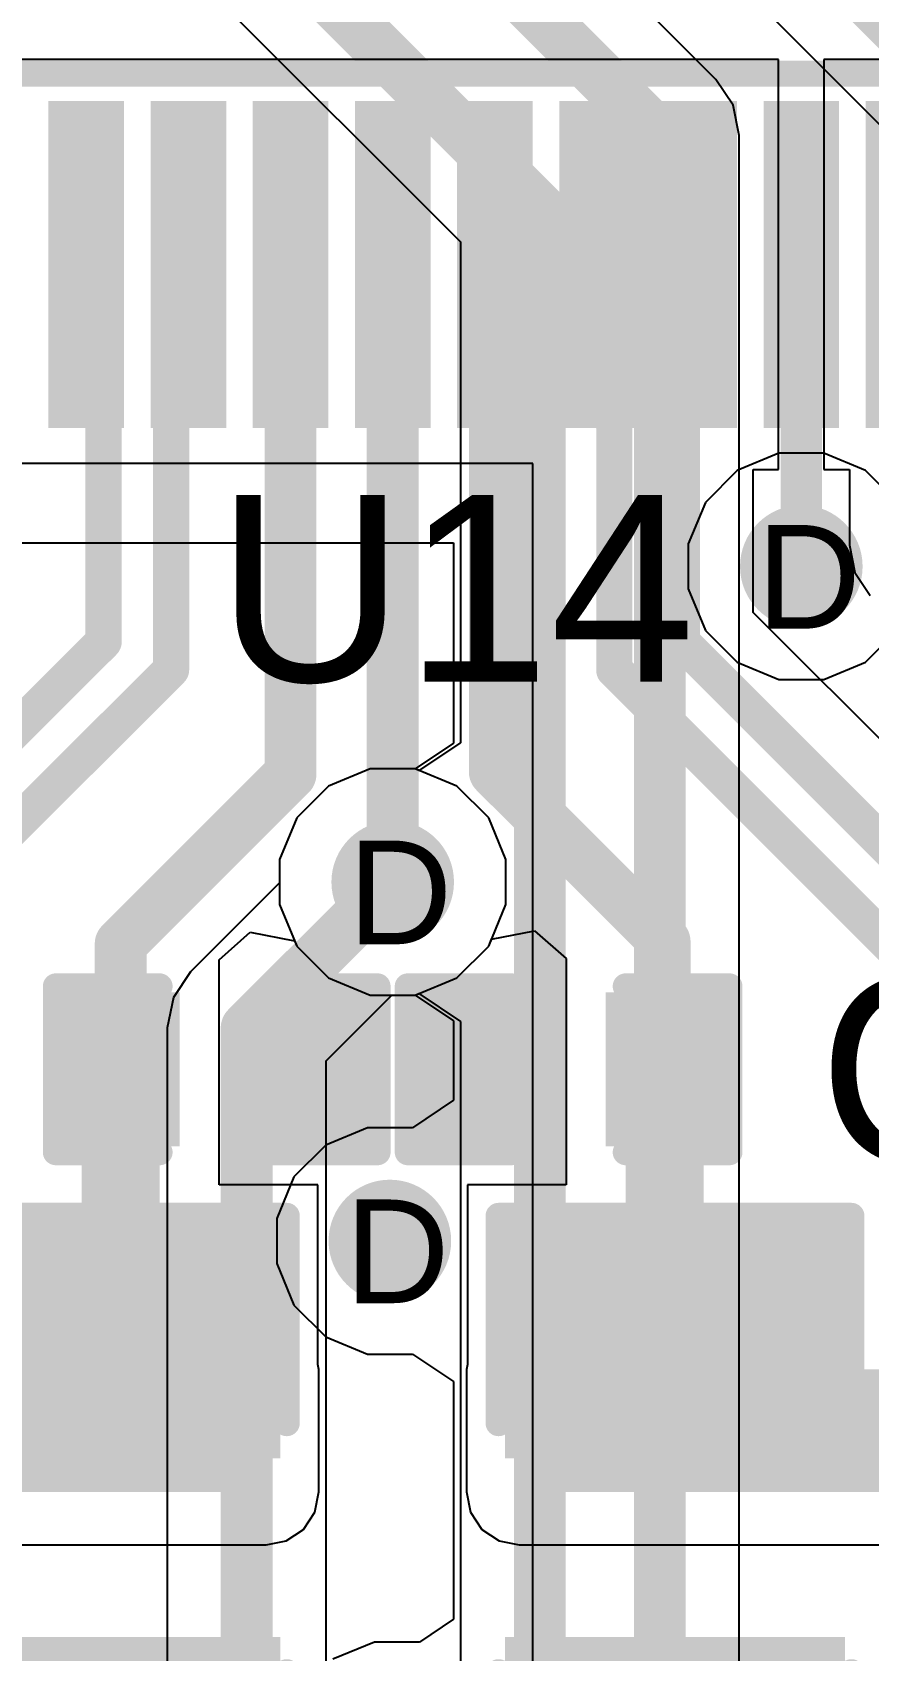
# Model space of a CAD drawing. Header units: inches. Extents: x -11 to 5428, y 0 to 5423.
# Drawn here: x 282.51 to 286.61, y 37.09 to 45.01 of the extents above; entities that cross this region are included whole.
import ezdxf

# ---------------------------------------------------------------- set-up
doc = ezdxf.new("R2010")
doc.units = ezdxf.units.IN
for name, color, linetype in [('Bottom Layer', 5, 'Continuous'), ('Drill Drawing', 1, 'Continuous'), ('GND', 16, 'Continuous'), ('PWR', 76, 'Continuous'), ('Top Layer', 1, 'Continuous'), ('Top Overlay', 2, 'Continuous'), ('Top Paste', 8, 'Continuous'), ('Top Solder', 216, 'Continuous'), ('Via Holes', 16, 'Continuous')]:
    doc.layers.add(name, color=color, linetype=linetype)
doc.styles.add('Arial', font='', dxfattribs={"height": 0.2})
doc.styles.get('Arial').set_extended_font_data('Arial')

# ---------------------------------------------------------------- blocks, each defined once
blk = doc.blocks.new('48_LQFP__7_7__616')
at = {"layer": 'Top Layer'}
for points in [[(-3.49986854, 1.8850864), (-3.49986854, 1.6150844), (-4.999865539999999, 1.6150844), (-4.999865539999999, 1.8850864)], [(-3.49986854, 1.3848588), (-3.49986854, 1.1148568), (-4.999865539999999, 1.1148568), (-4.999865539999999, 1.3848588)], [(-3.49986854, 0.8850884), (-3.49986854, 0.6150864), (-4.999865539999999, 0.6150864), (-4.999865539999999, 0.8850884)], [(-3.49986854, 0.3848608), (-3.49986854, 0.1148588), (-4.999865539999999, 0.1148588), (-4.999865539999999, 0.3848608)], [(-3.49986854, -0.1148588), (-3.49986854, -0.3848608), (-4.999865539999999, -0.3848608), (-4.999865539999999, -0.1148588)], [(-3.49986854, -0.6150864), (-3.49986854, -0.8850884), (-4.999865539999999, -0.8850884), (-4.999865539999999, -0.6150864)], [(-3.49986854, -1.1148568), (-3.49986854, -1.3848588), (-4.999865539999999, -1.3848588), (-4.999865539999999, -1.1148568)], [(-3.49986854, -1.6150844), (-3.49986854, -1.8850864), (-4.999865539999999, -1.8850864), (-4.999865539999999, -1.6150844)]]:
    blk.add_hatch(color=1, dxfattribs=at).paths.add_polyline_path(points)
at = {"layer": 'Top Paste'}
for points in [[(-3.49986854, 1.8850864), (-3.49986854, 1.6150844), (-4.999865539999999, 1.6150844), (-4.999865539999999, 1.8850864)], [(-3.49986854, 1.3848588), (-3.49986854, 1.1148568), (-4.999865539999999, 1.1148568), (-4.999865539999999, 1.3848588)], [(-3.49986854, 0.8850884), (-3.49986854, 0.6150864), (-4.999865539999999, 0.6150864), (-4.999865539999999, 0.8850884)], [(-3.49986854, 0.3848608), (-3.49986854, 0.1148588), (-4.999865539999999, 0.1148588), (-4.999865539999999, 0.3848608)], [(-3.49986854, -0.1148588), (-3.49986854, -0.3848608), (-4.999865539999999, -0.3848608), (-4.999865539999999, -0.1148588)], [(-3.49986854, -0.6150864), (-3.49986854, -0.8850884), (-4.999865539999999, -0.8850884), (-4.999865539999999, -0.6150864)], [(-3.49986854, -1.1148568), (-3.49986854, -1.3848588), (-4.999865539999999, -1.3848588), (-4.999865539999999, -1.1148568)], [(-3.49986854, -1.6150844), (-3.49986854, -1.8850864), (-4.999865539999999, -1.8850864), (-4.999865539999999, -1.6150844)]]:
    blk.add_hatch(color=8, dxfattribs=at).paths.add_polyline_path(points)
at = {"layer": 'Top Solder'}
for points in [[(-3.44985594, 1.935099), (-3.44985594, 1.5650718), (-5.04987814, 1.5650718), (-5.04987814, 1.935099)], [(-3.44985594, 1.4348714), (-3.44985594, 1.0648442), (-5.04987814, 1.0648442), (-5.04987814, 1.4348714)], [(-3.44985594, 0.935101), (-3.44985594, 0.5650738), (-5.04987814, 0.5650738), (-5.04987814, 0.935101)], [(-3.44985594, 0.4348734), (-3.44985594, 0.06484620000000003), (-5.04987814, 0.06484619999999995), (-5.04987814, 0.4348734)], [(-3.44985594, -0.06484619999999995), (-3.44985594, -0.4348734), (-5.04987814, -0.4348734), (-5.04987814, -0.06484620000000003)], [(-3.44985594, -0.5650738), (-3.44985594, -0.935101), (-5.04987814, -0.935101), (-5.04987814, -0.5650738)], [(-3.44985594, -1.0648442), (-3.44985594, -1.4348714), (-5.04987814, -1.4348714), (-5.04987814, -1.0648442)], [(-3.44985594, -1.5650718), (-3.44985594, -1.935099), (-5.04987814, -1.935099), (-5.04987814, -1.5650718)], [(-3.44985594, -2.0648422), (-3.44985594, -2.4348694), (-5.04987814, -2.4348694), (-5.04987814, -2.0648422)]]:
    blk.add_hatch(color=216, dxfattribs=at).paths.add_polyline_path(points)
at = {"layer": 'Top Overlay'}
blk.add_lwpolyline([(-3.31468984, 3.3273746, 0.127, 0.127, 0), (-3.31468984, -3.3020254, 0.127, 0.127, 0)], format="xyseb", dxfattribs=at)
blk = doc.blocks.new('C___0402_801')
at = {"layer": 'Top Layer'}
for points in [[(-0.6984898399999999, -0.3175254), (-0.6984898399999999, 0.3174746), (-0.2412898399999999, 0.3174746), (-0.24128984, -0.3175254)], [(0.24131016, -0.3175254), (0.24131016, 0.3174746), (0.69851016, 0.3174746), (0.69851016, -0.3175254)]]:
    blk.add_hatch(color=1, dxfattribs=at).paths.add_polyline_path(points)
at = {"layer": 'Top Paste'}
for points in [[(-0.6984898399999999, -0.3175254), (-0.6984898399999999, 0.3174746), (-0.2412898399999999, 0.3174746), (-0.24128984, -0.3175254)], [(0.24131016, -0.3175254), (0.24131016, 0.3174746), (0.69851016, 0.3174746), (0.69851016, -0.3175254)]]:
    blk.add_hatch(color=8, dxfattribs=at).paths.add_polyline_path(points)
at = {"layer": 'Top Solder'}
for points in [[(-0.75848972, -0.37752528), (-0.75848972, 0.3774744799999999), (-0.1812899599999999, 0.3774744799999999), (-0.18128996, -0.37752528)], [(0.1813102799999999, -0.37752528), (0.18131028, 0.3774744799999999), (0.75851004, 0.3774744799999999), (0.75851004, -0.37752528)]]:
    blk.add_hatch(color=216, dxfattribs=at).paths.add_polyline_path(points)
at = {"layer": 'Top Overlay'}
for points in [[(-0.7873898399999999, 0.4063746, 0.127, 0.127, 0), (-0.7873898399999999, -0.4064254, 0.127, 0.127, 0)], [(-0.27938984, 0.4063746, 0.127, 0.127, 0), (-0.7873898399999999, 0.4063746, 0.127, 0.127, 0)], [(0.78741016, 0.4063746, 0.127, 0.127, 0), (0.27941016, 0.4063746, 0.127, 0.127, 0)], [(0.78741016, 0.4063746, 0.127, 0.127, 0), (0.78741016, -0.4064254, 0.127, 0.127, 0)], [(-0.27938984, -0.4064254, 0.127, 0.127, 0), (-0.7873898399999999, -0.4064254, 0.127, 0.127, 0)], [(0.78741016, -0.4064254, 0.127, 0.127, 0), (0.27941016, -0.4064254, 0.127, 0.127, 0)]]:
    blk.add_lwpolyline(points, format="xyseb", dxfattribs=at)
for points in [[(-0.8191398400000001, 0.4063746, 0.0635, 0.0635, 1), (-0.75563984, 0.4063746, 0.0635, 0.0635, 1)], [(-0.8191398400000001, 0.4063746, 0.0635, 0.0635, 1), (-0.75563984, 0.4063746, 0.0635, 0.0635, 1)], [(-0.3111398399999999, 0.4063746, 0.0635, 0.0635, 1), (-0.24763984, 0.4063746, 0.0635, 0.0635, 1)], [(0.24766016, 0.4063746, 0.0635, 0.0635, 1), (0.31116016, 0.4063746, 0.0635, 0.0635, 1)], [(0.7556601599999999, 0.4063746, 0.0635, 0.0635, 1), (0.8191601599999999, 0.4063746, 0.0635, 0.0635, 1)], [(0.7556601599999999, 0.4063746, 0.0635, 0.0635, 1), (0.8191601599999999, 0.4063746, 0.0635, 0.0635, 1)], [(-0.8191398400000001, -0.4064254, 0.0635, 0.0635, 1), (-0.75563984, -0.4064254, 0.0635, 0.0635, 1)], [(-0.8191398400000001, -0.4064254, 0.0635, 0.0635, 1), (-0.75563984, -0.4064254, 0.0635, 0.0635, 1)], [(-0.3111398399999999, -0.4064254, 0.0635, 0.0635, 1), (-0.24763984, -0.4064254, 0.0635, 0.0635, 1)], [(0.24766016, -0.4064254, 0.0635, 0.0635, 1), (0.31116016, -0.4064254, 0.0635, 0.0635, 1)], [(0.7556601599999999, -0.4064254, 0.0635, 0.0635, 1), (0.8191601599999999, -0.4064254, 0.0635, 0.0635, 1)], [(0.7556601599999999, -0.4064254, 0.0635, 0.0635, 1), (0.8191601599999999, -0.4064254, 0.0635, 0.0635, 1)]]:
    blk.add_lwpolyline(points, format="xyseb", close=True, dxfattribs=at)
blk = doc.blocks.new('C___0805_802')
at = {"layer": 'Top Layer'}
for points in [[(-1.5239873, 0.7619746), (-0.5079872999999999, 0.7619746), (-0.5079872999999999, -0.7620254), (-1.5239873, -0.7620254)], [(0.5080127, 0.7619746), (1.5240127, 0.7619746), (1.5240127, -0.7620254), (0.5080127, -0.7620254)]]:
    blk.add_hatch(color=1, dxfattribs=at).paths.add_polyline_path(points)
at = {"layer": 'Top Paste'}
for points in [[(-1.5239873, 0.7619746), (-0.5079872999999999, 0.7619746), (-0.5079872999999999, -0.7620254), (-1.5239873, -0.7620254)], [(0.5080127, 0.7619746), (1.5240127, 0.7619746), (1.5240127, -0.7620254), (0.5080127, -0.7620254)]]:
    blk.add_hatch(color=8, dxfattribs=at).paths.add_polyline_path(points)
at = {"layer": 'Top Solder'}
for points in [[(-1.59398716, 0.8319744600000001), (-0.43798744, 0.8319744600000001), (-0.43798744, -0.8320252599999999), (-1.59398716, -0.8320252599999999)], [(0.43801284, 0.8319744600000001), (1.59401256, 0.8319744600000001), (1.59401256, -0.8320252599999999), (0.43801284, -0.8320252599999999)]]:
    blk.add_hatch(color=216, dxfattribs=at).paths.add_polyline_path(points)
at = {"layer": 'Top Overlay'}
for points in [[(-1.6255873, 0.8635746, 0.127, 0.127, 0), (-1.6255873, -0.8636254, 0.127, 0.127, 0)], [(-1.6255873, 0.8635746, 0.127, 0.127, 0), (-0.6095872999999999, 0.8635746, 0.127, 0.127, 0)], [(0.6096127, 0.8635746, 0.127, 0.127, 0), (1.6256127, 0.8635746, 0.127, 0.127, 0)], [(1.6256127, 0.8635746, 0.127, 0.127, 0), (1.6256127, -0.8636254, 0.127, 0.127, 0)], [(-1.6255873, -0.8636254, 0.127, 0.127, 0), (-0.6095872999999999, -0.8636254, 0.127, 0.127, 0)], [(0.6096127, -0.8636254, 0.127, 0.127, 0), (1.6256127, -0.8636254, 0.127, 0.127, 0)]]:
    blk.add_lwpolyline(points, format="xyseb", dxfattribs=at)
for points in [[(-1.6573373, 0.8635746, 0.0635, 0.0635, 1), (-1.5938373, 0.8635746, 0.0635, 0.0635, 1)], [(-1.6573373, 0.8635746, 0.0635, 0.0635, 1), (-1.5938373, 0.8635746, 0.0635, 0.0635, 1)], [(-0.6413373, 0.8635746, 0.0635, 0.0635, 1), (-0.5778372999999999, 0.8635746, 0.0635, 0.0635, 1)], [(0.5778627, 0.8635746, 0.0635, 0.0635, 1), (0.6413627, 0.8635746, 0.0635, 0.0635, 1)], [(1.5938627, 0.8635746, 0.0635, 0.0635, 1), (1.6573627, 0.8635746, 0.0635, 0.0635, 1)], [(1.5938627, 0.8635746, 0.0635, 0.0635, 1), (1.6573627, 0.8635746, 0.0635, 0.0635, 1)], [(-1.6573373, -0.8636254, 0.0635, 0.0635, 1), (-1.5938373, -0.8636254, 0.0635, 0.0635, 1)], [(-1.6573373, -0.8636254, 0.0635, 0.0635, 1), (-1.5938373, -0.8636254, 0.0635, 0.0635, 1)], [(-0.6413373, -0.8636254, 0.0635, 0.0635, 1), (-0.5778372999999999, -0.8636254, 0.0635, 0.0635, 1)], [(0.5778627, -0.8636254, 0.0635, 0.0635, 1), (0.6413627, -0.8636254, 0.0635, 0.0635, 1)], [(1.5938627, -0.8636254, 0.0635, 0.0635, 1), (1.6573627, -0.8636254, 0.0635, 0.0635, 1)], [(1.5938627, -0.8636254, 0.0635, 0.0635, 1), (1.6573627, -0.8636254, 0.0635, 0.0635, 1)]]:
    blk.add_lwpolyline(points, format="xyseb", close=True, dxfattribs=at)
blk = doc.blocks.new('C___0402_810')
at = {"layer": 'Top Layer'}
for points in [[(-0.6984898399999999, -0.3175), (-0.6984898399999999, 0.3175), (-0.2412898399999999, 0.3175), (-0.24128984, -0.3175)], [(0.24131016, -0.3175), (0.24131016, 0.3175), (0.69851016, 0.3175), (0.69851016, -0.3175)]]:
    blk.add_hatch(color=1, dxfattribs=at).paths.add_polyline_path(points)
at = {"layer": 'Top Paste'}
for points in [[(-0.6984898399999999, -0.3175), (-0.6984898399999999, 0.3175), (-0.2412898399999999, 0.3175), (-0.24128984, -0.3175)], [(0.24131016, -0.3175), (0.24131016, 0.3175), (0.69851016, 0.3175), (0.69851016, -0.3175)]]:
    blk.add_hatch(color=8, dxfattribs=at).paths.add_polyline_path(points)
at = {"layer": 'Top Solder'}
for points in [[(-0.75848972, -0.37749988), (-0.75848972, 0.37749988), (-0.1812899599999999, 0.37749988), (-0.18128996, -0.37749988)], [(0.1813102799999999, -0.37749988), (0.18131028, 0.37749988), (0.75851004, 0.37749988), (0.75851004, -0.37749988)]]:
    blk.add_hatch(color=216, dxfattribs=at).paths.add_polyline_path(points)
at = {"layer": 'Top Overlay'}
for points in [[(-0.7873898399999999, -0.4064, 0.127, 0.127, 0), (-0.7873898399999999, 0.4064, 0.127, 0.127, 0)], [(-0.7873898399999999, 0.4064, 0.127, 0.127, 0), (-0.27938984, 0.4064, 0.127, 0.127, 0)], [(0.27941016, 0.4064, 0.127, 0.127, 0), (0.78741016, 0.4064, 0.127, 0.127, 0)], [(0.78741016, -0.4064, 0.127, 0.127, 0), (0.78741016, 0.4064, 0.127, 0.127, 0)], [(-0.7873898399999999, -0.4064, 0.127, 0.127, 0), (-0.27938984, -0.4064, 0.127, 0.127, 0)], [(0.27941016, -0.4064, 0.127, 0.127, 0), (0.78741016, -0.4064, 0.127, 0.127, 0)]]:
    blk.add_lwpolyline(points, format="xyseb", dxfattribs=at)
for points in [[(-0.8191398400000001, 0.4064, 0.0635, 0.0635, 1), (-0.75563984, 0.4064, 0.0635, 0.0635, 1)], [(-0.8191398400000001, 0.4064, 0.0635, 0.0635, 1), (-0.75563984, 0.4064, 0.0635, 0.0635, 1)], [(-0.3111398399999999, 0.4064, 0.0635, 0.0635, 1), (-0.24763984, 0.4064, 0.0635, 0.0635, 1)], [(0.24766016, 0.4064, 0.0635, 0.0635, 1), (0.31116016, 0.4064, 0.0635, 0.0635, 1)], [(0.7556601599999999, 0.4064, 0.0635, 0.0635, 1), (0.8191601599999999, 0.4064, 0.0635, 0.0635, 1)], [(0.7556601599999999, 0.4064, 0.0635, 0.0635, 1), (0.8191601599999999, 0.4064, 0.0635, 0.0635, 1)], [(-0.8191398400000001, -0.4064, 0.0635, 0.0635, 1), (-0.75563984, -0.4064, 0.0635, 0.0635, 1)], [(-0.8191398400000001, -0.4064, 0.0635, 0.0635, 1), (-0.75563984, -0.4064, 0.0635, 0.0635, 1)], [(-0.3111398399999999, -0.4064, 0.0635, 0.0635, 1), (-0.24763984, -0.4064, 0.0635, 0.0635, 1)], [(0.24766016, -0.4064, 0.0635, 0.0635, 1), (0.31116016, -0.4064, 0.0635, 0.0635, 1)], [(0.7556601599999999, -0.4064, 0.0635, 0.0635, 1), (0.8191601599999999, -0.4064, 0.0635, 0.0635, 1)], [(0.7556601599999999, -0.4064, 0.0635, 0.0635, 1), (0.8191601599999999, -0.4064, 0.0635, 0.0635, 1)]]:
    blk.add_lwpolyline(points, format="xyseb", close=True, dxfattribs=at)
blk = doc.blocks.new('C___0805_811')
at = {"layer": 'Top Layer'}
for points in [[(-1.5239873, 0.7619999999999999), (-0.5079872999999999, 0.7619999999999999), (-0.5079872999999999, -0.7619999999999999), (-1.5239873, -0.7619999999999999)], [(0.5080127, 0.7619999999999999), (1.5240127, 0.7619999999999999), (1.5240127, -0.7619999999999999), (0.5080127, -0.7619999999999999)]]:
    blk.add_hatch(color=1, dxfattribs=at).paths.add_polyline_path(points)
at = {"layer": 'Top Paste'}
for points in [[(-1.5239873, 0.7619999999999999), (-0.5079872999999999, 0.7619999999999999), (-0.5079872999999999, -0.7619999999999999), (-1.5239873, -0.7619999999999999)], [(0.5080127, 0.7619999999999999), (1.5240127, 0.7619999999999999), (1.5240127, -0.7619999999999999), (0.5080127, -0.7619999999999999)]]:
    blk.add_hatch(color=8, dxfattribs=at).paths.add_polyline_path(points)
at = {"layer": 'Top Solder'}
for points in [[(-1.59398716, 0.8319998599999999), (-0.43798744, 0.8319998599999999), (-0.43798744, -0.8319998599999999), (-1.59398716, -0.8319998599999999)], [(0.43801284, 0.8319998599999999), (1.59401256, 0.8319998599999999), (1.59401256, -0.8319998599999999), (0.43801284, -0.8319998599999999)]]:
    blk.add_hatch(color=216, dxfattribs=at).paths.add_polyline_path(points)
at = {"layer": 'Top Overlay'}
for points in [[(-1.6255873, 0.8636, 0.127, 0.127, 0), (-1.6255873, -0.8636, 0.127, 0.127, 0)], [(-1.6255873, 0.8636, 0.127, 0.127, 0), (-0.6095872999999999, 0.8636, 0.127, 0.127, 0)], [(0.6096127, 0.8636, 0.127, 0.127, 0), (1.6256127, 0.8636, 0.127, 0.127, 0)], [(1.6256127, 0.8636, 0.127, 0.127, 0), (1.6256127, -0.8636, 0.127, 0.127, 0)], [(-1.6255873, -0.8636, 0.127, 0.127, 0), (-0.6095872999999999, -0.8636, 0.127, 0.127, 0)], [(0.6096127, -0.8636, 0.127, 0.127, 0), (1.6256127, -0.8636, 0.127, 0.127, 0)]]:
    blk.add_lwpolyline(points, format="xyseb", dxfattribs=at)
for points in [[(-1.6573373, 0.8636, 0.0635, 0.0635, 1), (-1.5938373, 0.8636, 0.0635, 0.0635, 1)], [(-1.6573373, 0.8636, 0.0635, 0.0635, 1), (-1.5938373, 0.8636, 0.0635, 0.0635, 1)], [(-0.6413373, 0.8636, 0.0635, 0.0635, 1), (-0.5778372999999999, 0.8636, 0.0635, 0.0635, 1)], [(0.5778627, 0.8636, 0.0635, 0.0635, 1), (0.6413627, 0.8636, 0.0635, 0.0635, 1)], [(1.5938627, 0.8636, 0.0635, 0.0635, 1), (1.6573627, 0.8636, 0.0635, 0.0635, 1)], [(1.5938627, 0.8636, 0.0635, 0.0635, 1), (1.6573627, 0.8636, 0.0635, 0.0635, 1)], [(-1.6573373, -0.8636, 0.0635, 0.0635, 1), (-1.5938373, -0.8636, 0.0635, 0.0635, 1)], [(-1.6573373, -0.8636, 0.0635, 0.0635, 1), (-1.5938373, -0.8636, 0.0635, 0.0635, 1)], [(-0.6413373, -0.8636, 0.0635, 0.0635, 1), (-0.5778372999999999, -0.8636, 0.0635, 0.0635, 1)], [(0.5778627, -0.8636, 0.0635, 0.0635, 1), (0.6413627, -0.8636, 0.0635, 0.0635, 1)], [(1.5938627, -0.8636, 0.0635, 0.0635, 1), (1.6573627, -0.8636, 0.0635, 0.0635, 1)], [(1.5938627, -0.8636, 0.0635, 0.0635, 1), (1.6573627, -0.8636, 0.0635, 0.0635, 1)]]:
    blk.add_lwpolyline(points, format="xyseb", close=True, dxfattribs=at)

msp = doc.modelspace()

# ---------------------------------------------------------------- hatches: boundary and pattern name
at = {"layer": 'Bottom Layer'}
h = msp.add_hatch(color=5, dxfattribs=at)
edge = h.paths.add_edge_path()
edge.add_arc((286.2760975, 42.39676306), 0.2999994, 0, 360)
h = msp.add_hatch(color=5, dxfattribs=at)
edge = h.paths.add_edge_path()
edge.add_arc((284.2761523, 40.85110702), 0.2999994, 0, 360)
h = msp.add_hatch(color=5, dxfattribs=at)
edge = h.paths.add_edge_path()
edge.add_arc((284.26226358, 39.09313746), 0.2999994, 0, 360)
at = {"layer": 'GND'}
h = msp.add_hatch(color=16, dxfattribs=at)
edge = h.paths.add_edge_path()
edge.add_arc((286.2760975, 42.39676306), 0.2999994, 0, 360)
h = msp.add_hatch(color=16, dxfattribs=at)
edge = h.paths.add_edge_path()
edge.add_arc((284.2761523, 40.85110702), 0.2999994, 0, 360)
h = msp.add_hatch(color=16, dxfattribs=at)
edge = h.paths.add_edge_path()
edge.add_arc((284.26226358, 39.09313746), 0.2999994, 0, 360)
at = {"layer": 'PWR'}
h = msp.add_hatch(color=76, dxfattribs=at)
edge = h.paths.add_edge_path()
edge.add_arc((286.2760975, 42.39676306), 0.2999994, 0, 360)
h = msp.add_hatch(color=76, dxfattribs=at)
edge = h.paths.add_edge_path()
edge.add_arc((284.2761523, 40.85110702), 0.2999994, 0, 360)
h = msp.add_hatch(color=76, dxfattribs=at)
edge = h.paths.add_edge_path()
edge.add_arc((284.26226358, 39.09313746), 0.2999994, 0, 360)
at = {"layer": 'Top Layer'}
h = msp.add_hatch(color=1, dxfattribs=at)
edge = h.paths.add_edge_path()
edge.add_arc((286.2760975, 42.39676306), 0.2999994, 0, 360)
h = msp.add_hatch(color=1, dxfattribs=at)
edge = h.paths.add_edge_path()
edge.add_arc((284.2761523, 40.85110702), 0.2999994, 0, 360)
h = msp.add_hatch(color=1, dxfattribs=at)
edge = h.paths.add_edge_path()
edge.add_arc((284.26226358, 39.09313746), 0.2999994, 0, 360)
for points in [[(283.6560367, 38.4638169), (280.8748383, 38.4638169), (280.8748383, 37.8638181), (283.6560367, 37.8638181)], [(284.8957599, 37.8638181), (287.6946367, 37.8638181), (287.6946367, 38.4638169), (284.8957599, 38.4638169)]]:
    msp.add_hatch(color=1, dxfattribs=at).paths.add_polyline_path(points)
at = {"layer": 'Via Holes'}
h = msp.add_hatch(color=7, dxfattribs=at)
edge = h.paths.add_edge_path()
edge.add_arc((286.2760975, 42.39676306), 0.1499997, 0, 360)
h = msp.add_hatch(color=7, dxfattribs=at)
edge = h.paths.add_edge_path()
edge.add_arc((284.2761523, 40.85110702), 0.1499997, 0, 360)
h = msp.add_hatch(color=7, dxfattribs=at)
edge = h.paths.add_edge_path()
edge.add_arc((284.26226358, 39.09313746), 0.1499997, 0, 360)

# ---------------------------------------------------------------- linework, layer by layer
at = {"layer": 'Bottom Layer'}
for p, q in [((278.56746928, 52.6538698), (291.425249, 39.79609262)), ((285.85829798, 44.78144714), (283.3224839, 47.31726122)), ((282.77311238, 45.8214349), (284.60755372, 43.98699355999999)), ((285.9425066, 44.65541996), (285.85829798, 44.78144714)), ((285.97207728, 44.50676138), (285.9425066, 44.65541996)), ((285.97207728, 28.0255599), (285.97207728, 44.50676138)), ((284.60755372, 43.98699355999999), (284.60755372, 41.53342468)), ((284.60755372, 41.53342468), (284.40435118, 41.39764898)), ((284.1659544, 41.40510642), (283.96233784, 41.32076572)), ((284.3863502, 41.40510642), (284.1659544, 41.40510642)), ((284.40435118, 41.39764898), (284.3863502, 41.40510642)), ((283.96233784, 41.32076572), (283.8064936, 41.16492148)), ((283.8064936, 41.16492148), (283.7221529, 40.96130492)), ((283.7221529, 40.96130492), (283.7221529, 40.84647914)), ((283.7221529, 40.84647914), (283.28670038, 40.41102662)), ((283.28670038, 40.41102662), (283.20249176, 40.28499944)), ((283.20249176, 40.28499944), (283.17292108, 40.13634086)), ((283.9498512, 39.9754344), (284.27152442, 40.29710762)), ((284.27152442, 40.29710762), (284.3863502, 40.29710762)), ((284.3863502, 40.29710762), (284.40435118, 40.30456505999999)), ((284.40435118, 40.30456505999999), (284.60755372, 40.16878936)), ((283.17292108, 40.13634086), (283.17292108, 33.78148946)), ((284.60755372, 40.16878936), (284.60755372, 33.69950588)), ((283.9498512, 33.94239592), (283.9498512, 39.9754344))]:
    msp.add_line(p, q, dxfattribs=at)
for points in [[(278.71765186, 53.01643702000001, 0.2032, 0.2032, 0), (291.68162898, 40.0524599, 0.2032, 0.2032, 0)], [(282.7684845, 47.32188909999999, 0.254, 0.254, 0), (285.58361222, 44.50676138, 0.254, 0.254, 0)], [(282.7684845, 46.3754343, 0.254, 0.254, 0), (284.99601878, 44.14790002, 0.254, 0.254, 0)], [(285.58361222, 28.0255599, 0.254, 0.254, 0), (285.58361222, 44.50676138, 0.254, 0.254, 0)], [(284.99601878, 28.25281877999999, 0.254, 0.254, 0), (284.99601878, 44.14790002, 0.254, 0.254, 0)], [(283.56138614, 40.13634086, 0.254, 0.254, 0), (284.2761523, 40.85110702, 0.254, 0.254, 0)], [(283.56138614, 33.78148946, 0.254, 0.254, 0), (283.56138614, 40.13634086, 0.254, 0.254, 0)]]:
    msp.add_lwpolyline(points, format="xyseb", dxfattribs=at)
for points in [[(285.52011222, 44.50676138, 0.127, 0.127, 1), (285.64711222, 44.50676138, 0.127, 0.127, 1)], [(285.52011222, 44.50676138, 0.127, 0.127, 1), (285.64711222, 44.50676138, 0.127, 0.127, 1)], [(284.93251878, 44.14790002, 0.127, 0.127, 1), (285.05951878, 44.14790002, 0.127, 0.127, 1)], [(284.93251878, 44.14790002, 0.127, 0.127, 1), (285.05951878, 44.14790002, 0.127, 0.127, 1)], [(284.2126522999999, 40.85110702, 0.127, 0.127, 1), (284.3396523, 40.85110702, 0.127, 0.127, 1)], [(283.49788614, 40.13634086, 0.127, 0.127, 1), (283.62488614, 40.13634086, 0.127, 0.127, 1)], [(283.49788614, 40.13634086, 0.127, 0.127, 1), (283.62488614, 40.13634086, 0.127, 0.127, 1)]]:
    msp.add_lwpolyline(points, format="xyseb", close=True, dxfattribs=at)
at = {"layer": 'GND'}
for p, q in [((284.1659544, 41.40510642), (283.96233784, 41.32076572)), ((284.3863502, 41.40510642), (284.1659544, 41.40510642)), ((284.58996676, 41.32076572), (284.3863502, 41.40510642)), ((283.96233784, 41.32076572), (283.8064936, 41.16492148)), ((284.7458109999999, 41.16492148), (284.58996676, 41.32076572)), ((283.8064936, 41.16492148), (283.7221529, 40.96130492)), ((284.8301517, 40.96130492), (284.7458109999999, 41.16492148)), ((283.7221529, 40.96130492), (283.7221529, 40.74090912)), ((284.8301517, 40.74090912), (284.8301517, 40.96130492)), ((283.7221529, 40.74090912), (283.8064936, 40.53729256)), ((284.7458109999999, 40.53729256), (284.8301517, 40.74090912)), ((283.8064936, 40.53729256), (283.96233784, 40.38144832)), ((284.58996676, 40.38144832), (284.7458109999999, 40.53729256)), ((283.96233784, 40.38144832), (284.1659544, 40.29710762)), ((284.3863502, 40.29710762), (284.58996676, 40.38144832)), ((284.1659544, 40.29710762), (284.3863502, 40.29710762))]:
    msp.add_line(p, q, dxfattribs=at)
at = {"layer": 'PWR'}
for p, q in [((284.9626127, 42.9006127), (274.2184127, 42.9006127)), ((284.9626127, 35.5854127), (284.9626127, 42.9006127)), ((286.1658996, 42.95076246), (285.96228304, 42.86642175999999)), ((286.3862954, 42.95076246), (286.1658996, 42.95076246)), ((286.58991196, 42.86642175999999), (286.3862954, 42.95076246)), ((285.96228304, 42.86642175999999), (285.8064388, 42.71057752)), ((286.7457562, 42.71057752), (286.58991196, 42.86642175999999)), ((285.8064388, 42.71057752), (285.7220981, 42.50696096)), ((274.2184127, 42.51214764), (284.57414764, 42.51214764)), ((284.57414764, 42.51214764), (284.57414764, 41.53059003999999)), ((285.7220981, 42.50696096), (285.7220981, 42.28656515999999)), ((285.7220981, 42.28656515999999), (285.8064388, 42.08294859999999)), ((285.8064388, 42.08294859999999), (285.96228304, 41.92710436)), ((286.58991196, 41.92710436), (286.7457562, 42.08294859999999)), ((285.96228304, 41.92710436), (286.1658996, 41.84276366)), ((286.3862954, 41.84276366), (286.58991196, 41.92710436)), ((286.1658996, 41.84276366), (286.3862954, 41.84276366)), ((284.57414764, 41.53059003999999), (284.38634766, 41.40510642)), ((284.1659544, 41.40510642), (283.96233784, 41.32076572)), ((284.38634766, 41.40510642), (284.1659544, 41.40510642)), ((283.96233784, 41.32076572), (283.8064936, 41.16492148)), ((283.8064936, 41.16492148), (283.7221529, 40.96130492)), ((283.7221529, 40.96130492), (283.7221529, 40.74090912)), ((283.7221529, 40.74090912), (283.8064936, 40.53729256)), ((283.8064936, 40.53729256), (283.96233784, 40.38144832)), ((283.96233784, 40.38144832), (284.1659544, 40.29710762)), ((284.1659544, 40.29710762), (284.38634766, 40.29710762)), ((284.38634766, 40.29710762), (284.57414764, 40.171624)), ((284.57414764, 40.171624), (284.57414764, 39.78190163999999)), ((284.57414764, 39.78190163999999), (284.37245894, 39.64713686)), ((284.15206568, 39.64713686), (283.94844912, 39.56279616)), ((284.37245894, 39.64713686), (284.15206568, 39.64713686)), ((283.94844912, 39.56279616), (283.79260488, 39.40695192)), ((283.79260488, 39.40695192), (283.70826418, 39.20333536)), ((283.70826418, 39.20333536), (283.70826418, 38.98293956)), ((283.70826418, 38.98293956), (283.79260488, 38.779323)), ((283.79260488, 38.779323), (283.94844912, 38.62347876)), ((283.94844912, 38.62347876), (284.15206568, 38.53913806)), ((284.15206568, 38.53913806), (284.37245894, 38.53913806)), ((284.37245894, 38.53913806), (284.57414764, 38.40437327999999)), ((284.57414764, 38.40437327999999), (284.57414764, 37.24010585999999)), ((284.57414764, 37.24010585999999), (284.40763286, 37.1288437)), ((284.1872395999999, 37.1288437), (283.98362304, 37.044503)), ((284.40763286, 37.1288437), (284.1872395999999, 37.1288437))]:
    msp.add_line(p, q, dxfattribs=at)
at = {"layer": 'Top Layer'}
for p, q in [((286.1648709, 44.8795648), (281.43909168, 44.8795648)), ((286.1648709, 42.87156779999999), (286.1648709, 44.8795648)), ((286.68444314, 44.8795648), (286.3868669, 44.8795648)), ((286.3868669, 44.8795648), (286.3868669, 42.87156779999999)), ((286.040703, 42.17121106), (286.040703, 42.87156779999999)), ((286.040703, 42.87156779999999), (286.1648709, 42.87156779999999)), ((286.3868669, 42.87156779999999), (286.5112888, 42.87156779999999)), ((286.5112888, 42.87156779999999), (286.5112888, 42.50133994)), ((286.5112888, 42.50133994), (286.53790292, 42.36754544)), ((286.53790292, 42.36754544), (286.6136889, 42.25412174)), ((290.98743682, 37.22447724), (286.040703, 42.17121106)), ((283.4274113, 40.47079282), (283.57914582, 40.60595129999999)), ((283.57914582, 40.60595129999999), (283.7959145, 40.56283225999999)), ((284.75956256, 40.57049543999999), (284.9706187799999, 40.61247656)), ((284.9706187799999, 40.61247656), (285.1243599, 40.4759795)), ((283.7959145, 40.56283225999999), (283.8064936, 40.53729256)), ((283.8064936, 40.53729256), (283.96233784, 40.38144832)), ((284.58996676, 40.38144832), (284.7458109999999, 40.53729256)), ((284.7458109999999, 40.53729256), (284.75956256, 40.57049543999999)), ((283.4274113, 39.36884429999999), (283.4274113, 40.47079282)), ((285.1243599, 40.4759795), (285.1243599, 39.36884429999999)), ((283.96233784, 40.38144832), (284.1659544, 40.29710762)), ((284.3863502, 40.29710762), (284.58996676, 40.38144832)), ((284.1659544, 40.29710762), (284.3863502, 40.29710762)), ((283.9100367, 39.36884429999999), (283.4274113, 39.36884429999999)), ((283.9100367, 38.48883336), (283.9100367, 39.36884429999999)), ((285.1243599, 39.36884429999999), (284.6417599, 39.36884429999999)), ((284.6417599, 39.36884429999999), (284.6417599, 38.48883336)), ((283.91501256, 38.4638169), (283.9100367, 38.48883336)), ((283.91501256, 37.8638181), (283.91501256, 38.4638169)), ((284.6417599, 38.48883336), (284.63678404, 38.4638169)), ((284.63678404, 38.4638169), (284.63678404, 37.8638181)), ((283.89529962, 37.76471238), (283.91501256, 37.8638181)), ((284.63678404, 37.8638181), (284.65649698, 37.76471238)), ((283.83916054, 37.68069426), (283.89529962, 37.76471238)), ((284.65649698, 37.76471238), (284.71263606, 37.68069426)), ((283.75514242, 37.62455518), (283.83916054, 37.68069426)), ((284.71263606, 37.68069426), (284.79665418, 37.62455518)), ((281.28223144, 37.60484224), (283.6560367, 37.60484224)), ((283.6560367, 37.60484224), (283.75514242, 37.62455518)), ((284.79665418, 37.62455518), (284.8957599, 37.60484224)), ((284.8957599, 37.60484224), (287.69463924, 37.60484224))]:
    msp.add_line(p, q, dxfattribs=at)
for points in [[(283.7759247, 41.3795845, 0.254, 0.254, 0), (283.7759247, 43.8755663, 0.254, 0.254, 0)], [(284.2761523, 40.85110702, 0.254, 0.254, 0), (284.2761523, 43.8755663, 0.254, 0.254, 0)], [(284.7758719, 41.39092814, 0.254, 0.254, 0), (284.7758719, 43.8755663, 0.254, 0.254, 0)], [(282.7759267, 43.8755663, 0.1778, 0.1778, 0), (282.8220277, 43.8294653, 0.1778, 0.1778, 0)], [(282.8220277, 43.14922536, 0.1778, 0.1778, 0), (282.8220277, 43.8294653, 0.1778, 0.1778, 0)], [(283.2300533, 43.8294653, 0.1778, 0.1778, 0), (283.2761543, 43.8755663, 0.1778, 0.1778, 0)], [(283.2300533, 43.14922536, 0.1778, 0.1778, 0), (283.2300533, 43.8294653, 0.1778, 0.1778, 0)], [(285.2760995, 43.8755663, 0.1778, 0.1778, 0), (285.3222005, 43.8294653, 0.1778, 0.1778, 0)], [(285.3222005, 43.14899676, 0.1778, 0.1778, 0), (285.3222005, 43.8294653, 0.1778, 0.1778, 0)], [(285.7297689, 43.8294653, 0.1778, 0.1778, 0), (285.7758699, 43.8755663, 0.1778, 0.1778, 0)], [(285.7297689, 43.14899676, 0.1778, 0.1778, 0), (285.7297689, 43.8294653, 0.1778, 0.1778, 0)], [(286.2760975, 42.39676306, 0.2032, 0.2032, 0), (286.2760975, 43.8755663, 0.2032, 0.2032, 0)], [(282.8220277, 43.14922536, 0.1778, 0.1778, 0), (282.8609405, 43.11031256, 0.1778, 0.1778, 0)], [(282.8609405, 42.02790172, 0.1778, 0.1778, 0), (282.8609405, 43.11031256, 0.1778, 0.1778, 0)], [(283.1911405, 43.11031256, 0.1778, 0.1778, 0), (283.2300533, 43.14922536, 0.1778, 0.1778, 0)], [(283.1911405, 41.89113034, 0.1778, 0.1778, 0), (283.1911405, 43.11031256, 0.1778, 0.1778, 0)], [(285.3222005, 43.14899676, 0.1778, 0.1778, 0), (285.3608847, 43.11031256, 0.1778, 0.1778, 0)], [(285.3608847, 41.88961903999999, 0.1778, 0.1778, 0), (285.3608847, 43.11031256, 0.1778, 0.1778, 0)], [(285.6910847, 43.11031256, 0.1778, 0.1778, 0), (285.7297689, 43.14899676, 0.1778, 0.1778, 0)], [(285.6910847, 42.02639042, 0.1778, 0.1778, 0), (285.6910847, 43.11031256, 0.1778, 0.1778, 0)], [(277.75066624, 36.91762746, 0.1778, 0.1778, 0), (282.8609405, 42.02790172, 0.1778, 0.1778, 0)], [(285.6910847, 42.02639042, 0.1778, 0.1778, 0), (285.69108724, 42.02639042, 0.1778, 0.1778, 0)], [(285.69108724, 42.02639042, 0.1778, 0.1778, 0), (290.74021862, 36.97725903999999, 0.1778, 0.1778, 0)], [(278.08086624, 36.78085608, 0.1778, 0.1778, 0), (283.1911405, 41.89113034, 0.1778, 0.1778, 0)], [(285.3608847, 41.88961903999999, 0.1778, 0.1778, 0), (285.55431332, 41.69619042, 0.1778, 0.1778, 0)], [(285.55431332, 41.69619042, 0.1778, 0.1778, 0), (285.55431586, 41.69619042, 0.1778, 0.1778, 0)], [(285.55431586, 41.69619042, 0.1778, 0.1778, 0), (290.41001862, 36.84048765999999, 0.1778, 0.1778, 0)], [(282.9448113, 40.5484711, 0.254, 0.254, 0), (283.7759247, 41.3795845, 0.254, 0.254, 0)], [(284.7758719, 41.39092814, 0.254, 0.254, 0), (285.6069599, 40.55984014, 0.254, 0.254, 0)], [(282.9448113, 39.9339435, 0.254, 0.254, 0), (282.9448113, 40.5484711, 0.254, 0.254, 0)], [(285.6069599, 39.9339435, 0.254, 0.254, 0), (285.6069599, 40.55984014, 0.254, 0.254, 0)], [(282.9448113, 38.6576189, 0.3809999999999999, 0.3809999999999999, 0), (282.9448113, 39.9339435, 0.3809999999999999, 0.3809999999999999, 0)], [(285.6069599, 38.6576443, 0.3809999999999999, 0.3809999999999999, 0), (285.6069599, 39.9339435, 0.3809999999999999, 0.3809999999999999, 0)], [(282.8940367, 38.6068443, 0.3809999999999999, 0.3809999999999999, 0), (282.9448113, 38.6576189, 0.3809999999999999, 0.3809999999999999, 0)], [(285.6069599, 38.6576443, 0.3809999999999999, 0.3809999999999999, 0), (285.6577599, 38.6068443, 0.3809999999999999, 0.3809999999999999, 0)]]:
    msp.add_lwpolyline(points, format="xyseb", dxfattribs=at)
for points in [[(283.7124247, 43.8755663, 0.127, 0.127, 1), (283.8394247, 43.8755663, 0.127, 0.127, 1)], [(284.2126522999999, 43.8755663, 0.127, 0.127, 1), (284.3396523, 43.8755663, 0.127, 0.127, 1)], [(284.7123719, 43.8755663, 0.127, 0.127, 1), (284.8393719, 43.8755663, 0.127, 0.127, 1)], [(282.7314767, 43.8755663, 0.08889999999999999, 0.08889999999999999, 1), (282.8203767, 43.8755663, 0.08889999999999999, 0.08889999999999999, 1)], [(282.7775777, 43.8294653, 0.08889999999999999, 0.08889999999999999, 1), (282.8664777, 43.8294653, 0.08889999999999999, 0.08889999999999999, 1)], [(282.7775777, 43.8294653, 0.08889999999999999, 0.08889999999999999, 1), (282.8664777, 43.8294653, 0.08889999999999999, 0.08889999999999999, 1)], [(283.1856033, 43.8294653, 0.08889999999999999, 0.08889999999999999, 1), (283.2745033, 43.8294653, 0.08889999999999999, 0.08889999999999999, 1)], [(283.1856033, 43.8294653, 0.08889999999999999, 0.08889999999999999, 1), (283.2745033, 43.8294653, 0.08889999999999999, 0.08889999999999999, 1)], [(283.2317043, 43.8755663, 0.08889999999999999, 0.08889999999999999, 1), (283.3206043, 43.8755663, 0.08889999999999999, 0.08889999999999999, 1)], [(285.2316495, 43.8755663, 0.08889999999999999, 0.08889999999999999, 1), (285.3205495, 43.8755663, 0.08889999999999999, 0.08889999999999999, 1)], [(285.2777505, 43.8294653, 0.08889999999999999, 0.08889999999999999, 1), (285.3666505, 43.8294653, 0.08889999999999999, 0.08889999999999999, 1)], [(285.2777505, 43.8294653, 0.08889999999999999, 0.08889999999999999, 1), (285.3666505, 43.8294653, 0.08889999999999999, 0.08889999999999999, 1)], [(285.6853189, 43.8294653, 0.08889999999999999, 0.08889999999999999, 1), (285.7742189, 43.8294653, 0.08889999999999999, 0.08889999999999999, 1)], [(285.6853189, 43.8294653, 0.08889999999999999, 0.08889999999999999, 1), (285.7742189, 43.8294653, 0.08889999999999999, 0.08889999999999999, 1)], [(285.7314199, 43.8755663, 0.08889999999999999, 0.08889999999999999, 1), (285.8203199, 43.8755663, 0.08889999999999999, 0.08889999999999999, 1)], [(286.2252975, 43.8755663, 0.1016, 0.1016, 1), (286.3268975, 43.8755663, 0.1016, 0.1016, 1)], [(282.7775777, 43.14922536, 0.08889999999999999, 0.08889999999999999, 1), (282.8664777, 43.14922536, 0.08889999999999999, 0.08889999999999999, 1)], [(282.7775777, 43.14922536, 0.08889999999999999, 0.08889999999999999, 1), (282.8664777, 43.14922536, 0.08889999999999999, 0.08889999999999999, 1)], [(282.8164905, 43.11031256, 0.08889999999999999, 0.08889999999999999, 1), (282.9053905, 43.11031256, 0.08889999999999999, 0.08889999999999999, 1)], [(282.8164905, 43.11031256, 0.08889999999999999, 0.08889999999999999, 1), (282.9053905, 43.11031256, 0.08889999999999999, 0.08889999999999999, 1)], [(283.1466905, 43.11031256, 0.08889999999999999, 0.08889999999999999, 1), (283.2355905, 43.11031256, 0.08889999999999999, 0.08889999999999999, 1)], [(283.1466905, 43.11031256, 0.08889999999999999, 0.08889999999999999, 1), (283.2355905, 43.11031256, 0.08889999999999999, 0.08889999999999999, 1)], [(283.1856033, 43.14922536, 0.08889999999999999, 0.08889999999999999, 1), (283.2745033, 43.14922536, 0.08889999999999999, 0.08889999999999999, 1)], [(283.1856033, 43.14922536, 0.08889999999999999, 0.08889999999999999, 1), (283.2745033, 43.14922536, 0.08889999999999999, 0.08889999999999999, 1)], [(285.2777505, 43.14899676, 0.08889999999999999, 0.08889999999999999, 1), (285.3666505, 43.14899676, 0.08889999999999999, 0.08889999999999999, 1)], [(285.2777505, 43.14899676, 0.08889999999999999, 0.08889999999999999, 1), (285.3666505, 43.14899676, 0.08889999999999999, 0.08889999999999999, 1)], [(285.3164347, 43.11031256, 0.08889999999999999, 0.08889999999999999, 1), (285.4053347, 43.11031256, 0.08889999999999999, 0.08889999999999999, 1)], [(285.3164347, 43.11031256, 0.08889999999999999, 0.08889999999999999, 1), (285.4053347, 43.11031256, 0.08889999999999999, 0.08889999999999999, 1)], [(285.6466347, 43.11031256, 0.08889999999999999, 0.08889999999999999, 1), (285.7355347, 43.11031256, 0.08889999999999999, 0.08889999999999999, 1)], [(285.6466347, 43.11031256, 0.08889999999999999, 0.08889999999999999, 1), (285.7355347, 43.11031256, 0.08889999999999999, 0.08889999999999999, 1)], [(285.6853189, 43.14899676, 0.08889999999999999, 0.08889999999999999, 1), (285.7742189, 43.14899676, 0.08889999999999999, 0.08889999999999999, 1)], [(285.6853189, 43.14899676, 0.08889999999999999, 0.08889999999999999, 1), (285.7742189, 43.14899676, 0.08889999999999999, 0.08889999999999999, 1)], [(286.2252975, 42.39676306, 0.1016, 0.1016, 1), (286.3268975, 42.39676306, 0.1016, 0.1016, 1)], [(282.8164905, 42.02790172, 0.08889999999999999, 0.08889999999999999, 1), (282.9053905, 42.02790172, 0.08889999999999999, 0.08889999999999999, 1)], [(282.8164905, 42.02790172, 0.08889999999999999, 0.08889999999999999, 1), (282.9053905, 42.02790172, 0.08889999999999999, 0.08889999999999999, 1)], [(285.6466347, 42.02639042, 0.08889999999999999, 0.08889999999999999, 1), (285.7355347, 42.02639042, 0.08889999999999999, 0.08889999999999999, 1)], [(285.6466347, 42.02639042, 0.08889999999999999, 0.08889999999999999, 1), (285.7355347, 42.02639042, 0.08889999999999999, 0.08889999999999999, 1)], [(285.64663724, 42.02639042, 0.08889999999999999, 0.08889999999999999, 1), (285.73553724, 42.02639042, 0.08889999999999999, 0.08889999999999999, 1)], [(285.64663724, 42.02639042, 0.08889999999999999, 0.08889999999999999, 1), (285.73553724, 42.02639042, 0.08889999999999999, 0.08889999999999999, 1)], [(283.1466905, 41.89113034, 0.08889999999999999, 0.08889999999999999, 1), (283.2355905, 41.89113034, 0.08889999999999999, 0.08889999999999999, 1)], [(283.1466905, 41.89113034, 0.08889999999999999, 0.08889999999999999, 1), (283.2355905, 41.89113034, 0.08889999999999999, 0.08889999999999999, 1)], [(285.3164347, 41.88961903999999, 0.08889999999999999, 0.08889999999999999, 1), (285.4053347, 41.88961903999999, 0.08889999999999999, 0.08889999999999999, 1)], [(285.3164347, 41.88961903999999, 0.08889999999999999, 0.08889999999999999, 1), (285.4053347, 41.88961903999999, 0.08889999999999999, 0.08889999999999999, 1)], [(285.50986332, 41.69619042, 0.08889999999999999, 0.08889999999999999, 1), (285.59876332, 41.69619042, 0.08889999999999999, 0.08889999999999999, 1)], [(285.50986332, 41.69619042, 0.08889999999999999, 0.08889999999999999, 1), (285.59876332, 41.69619042, 0.08889999999999999, 0.08889999999999999, 1)], [(285.50986586, 41.69619042, 0.08889999999999999, 0.08889999999999999, 1), (285.59876586, 41.69619042, 0.08889999999999999, 0.08889999999999999, 1)], [(285.50986586, 41.69619042, 0.08889999999999999, 0.08889999999999999, 1), (285.59876586, 41.69619042, 0.08889999999999999, 0.08889999999999999, 1)], [(283.7124247, 41.3795845, 0.127, 0.127, 1), (283.8394247, 41.3795845, 0.127, 0.127, 1)], [(283.7124247, 41.3795845, 0.127, 0.127, 1), (283.8394247, 41.3795845, 0.127, 0.127, 1)], [(284.7123719, 41.39092814, 0.127, 0.127, 1), (284.8393719, 41.39092814, 0.127, 0.127, 1)], [(284.7123719, 41.39092814, 0.127, 0.127, 1), (284.8393719, 41.39092814, 0.127, 0.127, 1)], [(284.2126522999999, 40.85110702, 0.127, 0.127, 1), (284.3396523, 40.85110702, 0.127, 0.127, 1)], [(282.8813113, 40.5484711, 0.127, 0.127, 1), (283.0083113, 40.5484711, 0.127, 0.127, 1)], [(282.8813113, 40.5484711, 0.127, 0.127, 1), (283.0083113, 40.5484711, 0.127, 0.127, 1)], [(285.5434599, 40.55984014, 0.127, 0.127, 1), (285.6704599, 40.55984014, 0.127, 0.127, 1)], [(285.5434599, 40.55984014, 0.127, 0.127, 1), (285.6704599, 40.55984014, 0.127, 0.127, 1)], [(282.8495613, 39.9339435, 0.1905, 0.1905, 1), (283.0400613, 39.9339435, 0.1905, 0.1905, 1)], [(285.5117099, 39.9339435, 0.1905, 0.1905, 1), (285.7022099, 39.9339435, 0.1905, 0.1905, 1)], [(282.8813113, 39.9339435, 0.127, 0.127, 1), (283.0083113, 39.9339435, 0.127, 0.127, 1)], [(285.5434599, 39.9339435, 0.127, 0.127, 1), (285.6704599, 39.9339435, 0.127, 0.127, 1)], [(282.8495613, 38.6576189, 0.1905, 0.1905, 1), (283.0400613, 38.6576189, 0.1905, 0.1905, 1)], [(282.8495613, 38.6576189, 0.1905, 0.1905, 1), (283.0400613, 38.6576189, 0.1905, 0.1905, 1)], [(285.5117099, 38.6576443, 0.1905, 0.1905, 1), (285.7022099, 38.6576443, 0.1905, 0.1905, 1)], [(285.5117099, 38.6576443, 0.1905, 0.1905, 1), (285.7022099, 38.6576443, 0.1905, 0.1905, 1)], [(282.7987866999999, 38.6068443, 0.1905, 0.1905, 1), (282.9892867, 38.6068443, 0.1905, 0.1905, 1)], [(285.5625099, 38.6068443, 0.1905, 0.1905, 1), (285.7530098999999, 38.6068443, 0.1905, 0.1905, 1)]]:
    msp.add_lwpolyline(points, format="xyseb", close=True, dxfattribs=at)

# ---------------------------------------------------------------- block references
for name, p, rotation in [('48_LQFP__7_7__616', (284.5260121, 48.12543333999999), 90), ('C___0402_801', (283.41472146, 39.9339181), 180), ('C___0805_802', (282.8940113, 37.59083159999999), 90), ('C___0805_811', (285.6577599, 37.59083159999999), 90)]:
    msp.add_blockref(name, p, dxfattribs=dict(rotation=rotation))
msp.add_blockref('C___0402_810', (285.13704974, 39.9339435))

# ---------------------------------------------------------------- texts
at = {"layer": 'Drill Drawing', "style": 'Arial'}
for p in [(286.0560192, 42.09204688), (284.056074, 40.54639083999999), (284.04218528, 38.78842127999999)]:
    msp.add_text('D', height=0.508, dxfattribs=at).set_placement(p)
at = {"layer": 'Top Overlay', "style": 'Arial'}
for s, p in [('U14', (283.41260818, 41.83277638)), ('C34', (286.35910216, 39.47351262))]:
    msp.add_text(s, height=0.9143999999999999, dxfattribs=at).set_placement(p)

doc.saveas('drawing.dxf')
